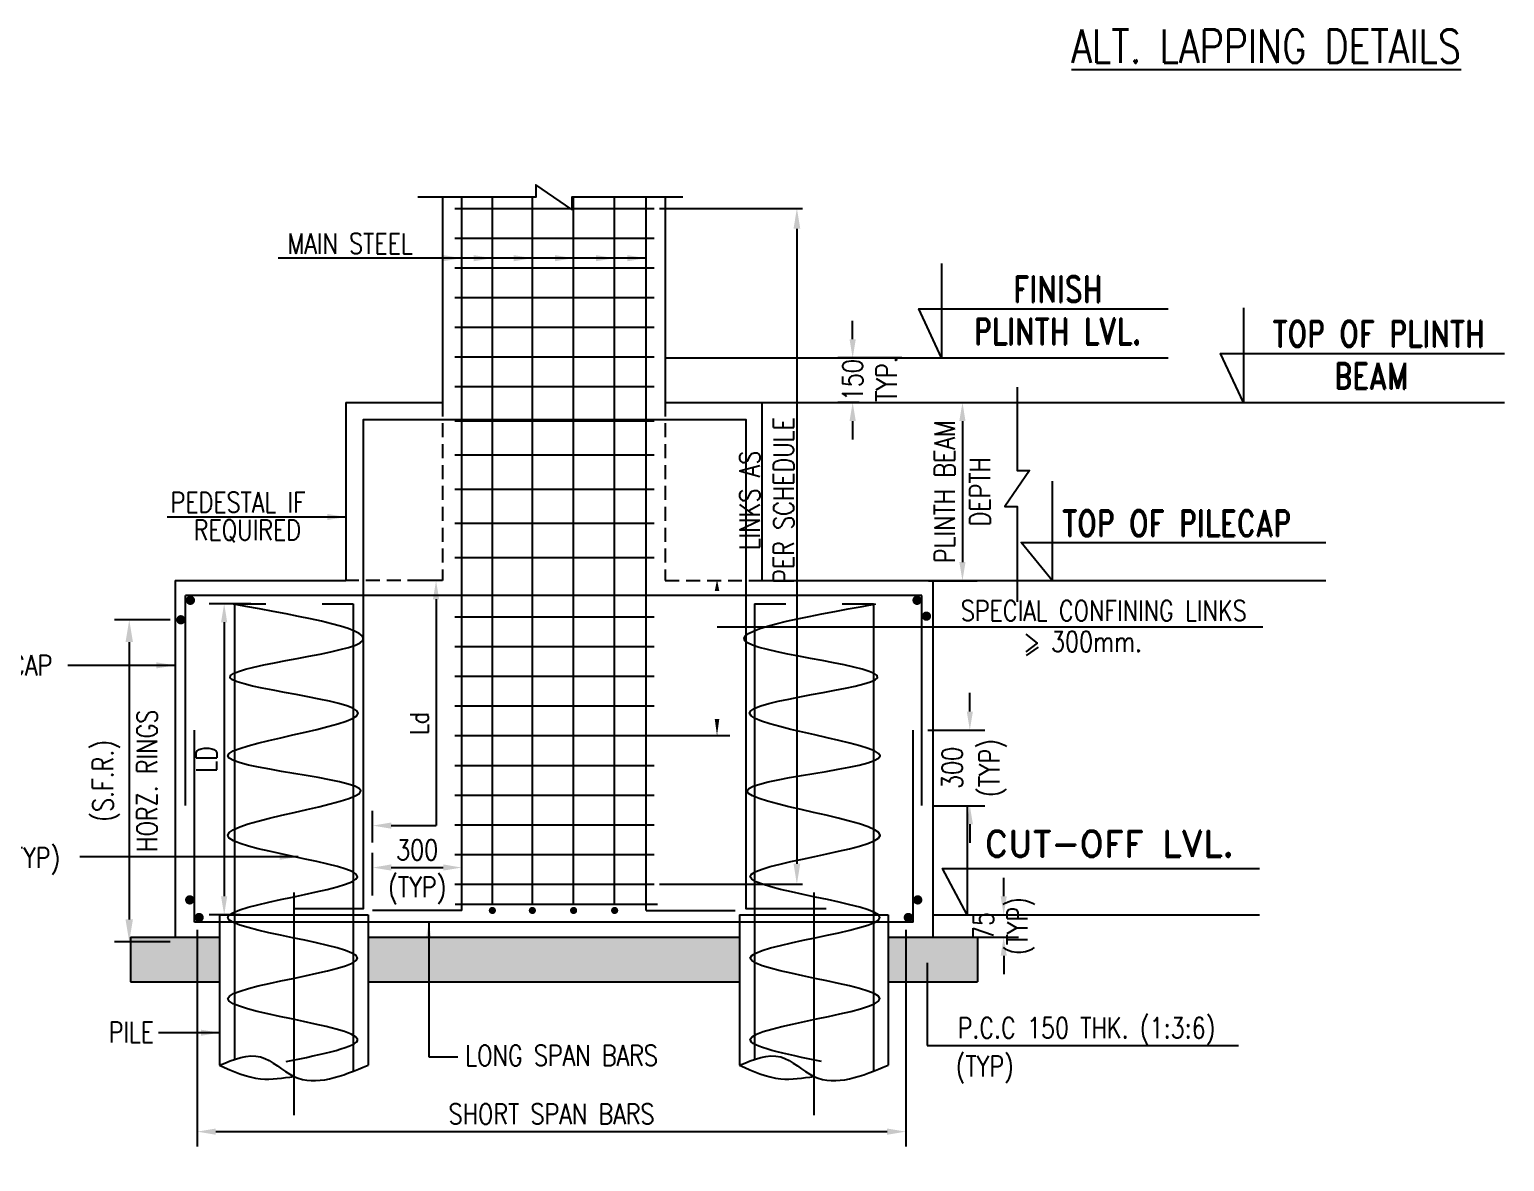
# Model space of a CAD drawing. Extents: x 455722 to 1142355, y -625363 to -272741.
# Drawn here: x 585669 to 605524, y -521742 to -506499 of the extents above; entities that cross this region are included whole.
import ezdxf
from ezdxf.enums import TextEntityAlignment as Align
from ezdxf.lldxf.tags import DXFTag

# ---------------------------------------------------------------- set-up
doc = ezdxf.new("R2010")
doc.units = 0
doc.header["$LTSCALE"] = 500
doc.header["$MEASUREMENT"] = 0
doc.linetypes.add('CENTER2', pattern=[1.125, 0.75, -0.125, 0.125, -0.125])
doc.linetypes.add('HIDDEN2', pattern=[0.1875, 0.125, -0.0625])
doc.layers.get('DEFPOINTS').update_dxf_attribs({"color": 4})
for name, color, linetype in [('CEN', 8, 'CENTER'), ('COL', 1, 'Continuous'), ('DIM', 5, 'Continuous'), ('DIM1', 5, 'Continuous'), ('level', 3, 'Continuous'), ('LEVEL SECTION', 3, 'Continuous'), ('LINK', 2, 'Continuous'), ('P.C.C', 8, 'Continuous'), ('S- PILE', 2, 'HIDDEN'), ('S-CONCRET LINE', 4, 'Continuous'), ('S-DIM-1', 5, 'Continuous'), ('S-R.C.C. PILE', 2, 'HIDDEN'), ('S-R.C.C. PILE CAP', 40, 'Continuous'), ('S-REINFORCEMENT', 6, 'Continuous'), ('S-TEXT-1', 4, 'Continuous'), ('S-TITLE', 6, 'Continuous'), ('TEXT NORMAL', 4, 'Continuous'), ('TXT', 4, 'Continuous'), ('TXT1', 2, 'Continuous')]:
    doc.layers.add(name, color=color, linetype=linetype)
doc.layers.add('FOOTING TEXT', color=1, linetype='Continuous', lineweight=9)
doc.styles.add('ROMAND', font='romand')
doc.styles.add('ROMANS', font='r.shx', dxfattribs={"width": 0.8, "height": 275, "bigfont": 'bigfont.shx'})
doc.styles.add('ROMANS22', font='r.shx', dxfattribs={"width": 0.8})
tags = doc.linetypes.add('CENTER', pattern=[2, 1.25, -0.25, 0.25, -0.25]).pattern_tags.tags
tags[10:11] = [DXFTag(74, 4), DXFTag(75, 0), DXFTag(340, '0'), DXFTag(46, 1.0), DXFTag(50, 0.0), DXFTag(44, 0.0), DXFTag(45, 0.0)]
tags[8:9] = [DXFTag(74, 4), DXFTag(75, 0), DXFTag(340, '0'), DXFTag(46, 1.0), DXFTag(50, 0.0), DXFTag(44, 0.0), DXFTag(45, 0.0)]
tags[6:7] = [DXFTag(74, 4), DXFTag(75, 0), DXFTag(340, '0'), DXFTag(46, 1.0), DXFTag(50, 0.0), DXFTag(44, 0.0), DXFTag(45, 0.0)]
tags[4:5] = [DXFTag(74, 4), DXFTag(75, 0), DXFTag(340, '0'), DXFTag(46, 1.0), DXFTag(50, 0.0), DXFTag(44, 0.0), DXFTag(45, 0.0)]
tags = doc.linetypes.add('HIDDEN', pattern=[0.375, 0.25, -0.125]).pattern_tags.tags
tags[6:7] = [DXFTag(74, 4), DXFTag(75, 0), DXFTag(340, '0'), DXFTag(46, 1.0), DXFTag(50, 0.0), DXFTag(44, 0.0), DXFTag(45, 0.0)]
tags[4:5] = [DXFTag(74, 4), DXFTag(75, 0), DXFTag(340, '0'), DXFTag(46, 1.0), DXFTag(50, 0.0), DXFTag(44, 0.0), DXFTag(45, 0.0)]
doc.dimstyles.new('Copy of INT2TIMES', dxfattribs={"dimtxt": 300, "dimasz": 275, "dimexe": 75, "dimexo": 75, "dimgap": 40, "dimtad": 1, "dimdec": 0, "dimlfac": 0.5, "dimrnd": 5, "dimzin": 0, "dimdsep": 46, "dimtxsty": 'ROMANS', "dimcen": -1, "dimclrd": 5, "dimclre": 5, "dimclrt": 4, "dimadec": 0, "dimazin": 0, "dimtfac": 1, "dimtdec": 0, "dimtix": 1, "dimtofl": 0, "dimtmove": 2, "dimatfit": 3, "dimfxl": 0, "dimtolj": 1, "dimtzin": 0, "dimarcsym": 0})
doc.dimstyles.new('DIM 4-100', dxfattribs={"dimscale": 100, "dimtxt": 2.5, "dimasz": 2.5, "dimexe": 1, "dimexo": 1, "dimgap": 1, "dimtad": 1, "dimdec": 0, "dimlfac": 0.25, "dimzin": 0, "dimdsep": 46, "dimtxsty": 'ROMANS22', "dimcen": 2.5, "dimclrd": 5, "dimclre": 5, "dimclrt": 4, "dimadec": 0, "dimazin": 0, "dimtfac": 1, "dimtdec": 0, "dimtmove": 0, "dimatfit": 3, "dimfxl": 0, "dimtolj": 1, "dimtzin": 0, "dimarcsym": 0})
doc.dimstyles.new('dim100', dxfattribs={"dimtxt": 250, "dimasz": 250, "dimexe": 200, "dimexo": 200, "dimgap": 100, "dimtad": 1, "dimdec": 0, "dimzin": 0, "dimdsep": 46, "dimtxsty": 'ROMANS', "dimcen": 0, "dimclrd": 5, "dimclre": 5, "dimclrt": 4, "dimadec": 0, "dimazin": 0, "dimtfac": 1, "dimtdec": 0, "dimtix": 1, "dimtofl": 0, "dimtmove": 2, "dimatfit": 3, "dimfxl": 0, "dimtolj": 1, "dimtzin": 0, "dimlwd": -1, "dimlwe": -1, "dimarcsym": 0})
doc.dimstyles.new('dim25', dxfattribs={"dimtxt": 250, "dimasz": 250, "dimexe": 200, "dimexo": 200, "dimgap": 100, "dimtad": 1, "dimdec": 0, "dimlfac": 0.25, "dimzin": 0, "dimdsep": 46, "dimtxsty": 'ROMANS', "dimcen": 0, "dimclrd": 5, "dimclre": 5, "dimclrt": 4, "dimadec": 0, "dimazin": 0, "dimtfac": 1, "dimtdec": 0, "dimtix": 1, "dimtofl": 0, "dimtmove": 2, "dimatfit": 3, "dimfxl": 0, "dimtolj": 1, "dimtzin": 0, "dimlwd": -1, "dimlwe": -1, "dimarcsym": 0})
doc.dimstyles.new('dim33.33', dxfattribs={"dimtxt": 250, "dimasz": 250, "dimexe": 200, "dimexo": 200, "dimgap": 100, "dimtad": 1, "dimdec": 0, "dimlfac": 0.333331, "dimzin": 0, "dimdsep": 46, "dimtxsty": 'ROMANS', "dimcen": 0, "dimclrd": 5, "dimclre": 5, "dimclrt": 4, "dimadec": 0, "dimazin": 0, "dimtfac": 1, "dimtdec": 0, "dimtix": 1, "dimtofl": 0, "dimtmove": 2, "dimatfit": 3, "dimfxl": 0, "dimtolj": 1, "dimtzin": 0, "dimlwd": -1, "dimlwe": -1, "dimarcsym": 0})

# ---------------------------------------------------------------- blocks, each defined once
blk = doc.blocks.new('*D408')
at = {"layer": 'DEFPOINTS', "color": 0}
for p in [(596750, -510921), (597612, -510921), (597039, -511521)]:
    blk.add_point(p, dxfattribs=at)
at = {"layer": 'S-DIM-1', "color": 5}
for p, q in [((596750, -510671), (596750, -510421)), ((597412, -510921), (596550, -510921)), ((596839, -511521), (596550, -511521)), ((596750, -511771), (596750, -512021))]:
    blk.add_line(p, q, dxfattribs=at)
for points in [[(596708, -510671), (596792, -510671), (596750, -510921)], [(596792, -511771), (596708, -511771), (596750, -511521)]]:
    blk.add_solid(points, dxfattribs=at)
at = {"layer": 'S-DIM-1', "color": 4, "insert": (596750, -511221), "char_height": 275, "attachment_point": 5, "rotation": 90, "style": 'ROMANS'}
blk.add_mtext('\\A1;150', dxfattribs=at)
blk = doc.blocks.new('*D409')
at = {"layer": 'DEFPOINTS', "color": 0}
for p in [(587927, -518424), (597464, -518424), (597464, -521340)]:
    blk.add_point(p, dxfattribs=at)
at = {"layer": 'S-DIM-1', "color": 5}
for p, q in [((587927, -518624), (587927, -521540)), ((597464, -518624), (597464, -521540)), ((588177, -521340), (597214, -521340))]:
    blk.add_line(p, q, dxfattribs=at)
for points in [[(588177, -521298), (588177, -521382), (587927, -521340)], [(597214, -521382), (597214, -521298), (597464, -521340)]]:
    blk.add_solid(points, dxfattribs=at)
at = {"layer": 'S-DIM-1', "color": 4, "insert": (592696, -521103), "char_height": 275, "attachment_point": 5, "style": 'ROMANS'}
blk.add_mtext('\\A1;SHORT SPAN BARS', dxfattribs=at)
blk = doc.blocks.new('*D410')
at = {"layer": 'DEFPOINTS', "color": 0}
for p in [(588848, -514231), (588290, -518421), (588706, -518421)]:
    blk.add_point(p, dxfattribs=at)
at = {"layer": 'S-DIM-1', "color": 5}
for p, q in [((588648, -514231), (588090, -514231)), ((588290, -514481), (588290, -518171)), ((588506, -518421), (588090, -518421))]:
    blk.add_line(p, q, dxfattribs=at)
for points in [[(588331, -514481), (588248, -514481), (588290, -514231)], [(588248, -518171), (588331, -518171), (588290, -518421)]]:
    blk.add_solid(points, dxfattribs=at)
at = {"layer": 'S-DIM-1', "color": 4, "insert": (588052, -516326), "char_height": 275, "attachment_point": 5, "rotation": 90, "style": 'ROMANS'}
blk.add_mtext('\\A1;LD', dxfattribs=at)
blk = doc.blocks.new('*D411')
at = {"layer": 'DEFPOINTS', "color": 0}
for p in [(597828, -518421), (598783, -518421), (597828, -518721)]:
    blk.add_point(p, dxfattribs=at)
at = {"layer": 'S-DIM-1', "color": 5}
for p, q in [((598783, -518171), (598783, -517921)), ((598028, -518421), (598983, -518421)), ((598028, -518721), (598983, -518721)), ((598783, -518971), (598783, -519221))]:
    blk.add_line(p, q, dxfattribs=at)
for points in [[(598742, -518171), (598825, -518171), (598783, -518421)], [(598825, -518971), (598742, -518971), (598783, -518721)]]:
    blk.add_solid(points, dxfattribs=at)
at = {"layer": 'S-DIM-1', "color": 4, "insert": (598783, -518571), "char_height": 275, "attachment_point": 5, "rotation": 90, "style": 'ROMANS'}
blk.add_mtext('\\A1;75\\P(TYP)', dxfattribs=at)
blk = doc.blocks.new('*D414')
at = {"layer": 'DEFPOINTS', "color": 0}
for p in [(597569, -511521), (597569, -513921), (598228, -513921)]:
    blk.add_point(p, dxfattribs=at)
at = {"layer": 'S-DIM-1', "color": 5}
for p, q in [((597769, -511521), (598428, -511521)), ((598228, -511771), (598228, -513671)), ((597769, -513921), (598428, -513921))]:
    blk.add_line(p, q, dxfattribs=at)
for points in [[(598269, -511771), (598186, -511771), (598228, -511521)], [(598186, -513671), (598269, -513671), (598228, -513921)]]:
    blk.add_solid(points, dxfattribs=at)
at = {"layer": 'S-DIM-1', "color": 4, "char_height": 275, "attachment_point": 5, "rotation": 90, "style": 'ROMANS'}
for s, insert in [('\\A1;PLINTH BEAM ', (597990, -512721)), ('DEPTH', (598465, -512721))]:
    blk.add_mtext(s, dxfattribs=dict(at, insert=insert))
blk = doc.blocks.new('*D574')
at = {"layer": 'DEFPOINTS', "color": 0}
for p in [(591488, -517784), (590288, -518362), (591488, -518362)]:
    blk.add_point(p, dxfattribs=at)
at = {"layer": 'S-DIM-1', "color": 5}
for p, q in [((590288, -518162), (590288, -517584)), ((591488, -518162), (591488, -517584)), ((590538, -517784), (591238, -517784))]:
    blk.add_line(p, q, dxfattribs=at)
for points in [[(590538, -517742), (590538, -517825), (590288, -517784)], [(591238, -517825), (591238, -517742), (591488, -517784)]]:
    blk.add_solid(points, dxfattribs=at)
at = {"layer": 'S-DIM-1', "color": 4, "char_height": 275, "attachment_point": 5, "style": 'ROMANS'}
for s, insert in [('\\A1;300', (590888, -517546)), ('(TYP)', (590888, -518093))]:
    blk.add_mtext(s, dxfattribs=dict(at, insert=insert))
blk = doc.blocks.new('*D394')
at = {"layer": 'DEFPOINTS', "color": 0}
for p in [(594076, -508908), (594076, -518008), (595999, -518008)]:
    blk.add_point(p, dxfattribs=at)
at = {"layer": 'DIM', "color": 5, "lineweight": -2, "ltscale": 2}
for p, q in [((594151, -508908), (596074, -508908)), ((595999, -509183), (595999, -517733)), ((594151, -518008), (596074, -518008))]:
    blk.add_line(p, q, dxfattribs=at)
at = {"layer": 'DIM', "color": 5}
for points in [[(596045, -509183), (595954, -509183), (595999, -508908)], [(595954, -517733), (596045, -517733), (595999, -518008)]]:
    blk.add_solid(points, dxfattribs=at)
at = {"layer": 'DIM', "color": 4, "insert": (595593, -512840), "char_height": 275, "attachment_point": 5, "rotation": 90, "style": 'ROMANS'}
blk.add_mtext('\\A1;LINKS AS \\PPER SCHEDULE', dxfattribs=at)
blk = doc.blocks.new('*D395')
at = {"layer": 'DEFPOINTS', "color": 0}
for p in [(597563, -515933), (598327, -515933), (597628, -516951)]:
    blk.add_point(p, dxfattribs=at)
at = {"layer": 'S-DIM-1', "color": 5}
for p, q in [((598327, -515683), (598327, -515433)), ((597763, -515933), (598527, -515933)), ((597828, -516951), (598527, -516951)), ((598327, -517201), (598327, -517451))]:
    blk.add_line(p, q, dxfattribs=at)
for points in [[(598286, -515683), (598369, -515683), (598327, -515933)], [(598369, -517201), (598286, -517201), (598327, -516951)]]:
    blk.add_solid(points, dxfattribs=at)
at = {"layer": 'S-DIM-1', "color": 4, "char_height": 275, "attachment_point": 5, "rotation": 90, "style": 'ROMANS'}
for s, insert in [('\\A1;300', (598090, -516442)), ('(TYP)', (598637, -516442))]:
    blk.add_mtext(s, dxfattribs=dict(at, insert=insert))
blk = doc.blocks.new('*D396')
at = {"layer": 'DEFPOINTS', "color": 0}
for p in [(587764, -514448), (587012, -518782), (587764, -518782)]:
    blk.add_point(p, dxfattribs=at)
at = {"layer": 'DIM1', "color": 5, "linetype": 'ByBlock'}
for p, q in [((587564, -514448), (586812, -514448)), ((587012, -514748), (587012, -518482)), ((587564, -518782), (586812, -518782))]:
    blk.add_line(p, q, dxfattribs=at)
at = {"layer": 'DIM1', "color": 5}
for points in [[(587062, -514748), (586962, -514748), (587012, -514448)], [(586962, -518482), (587062, -518482), (587012, -518782)]]:
    blk.add_solid(points, dxfattribs=at)
at = {"layer": 'DIM1', "color": 4, "char_height": 275, "attachment_point": 5, "rotation": 90, "style": 'ROMANS'}
for s, insert in [('HORZ. RINGS', (587250, -516615)), ('\\A1;(S.F.R.)', (586703, -516615))]:
    blk.add_mtext(s, dxfattribs=dict(at, insert=insert))

msp = doc.modelspace()

# ---------------------------------------------------------------- hatches: boundary and pattern name
at = {"layer": 'P.C.C', "linetype": 'Continuous'}
h = msp.add_hatch(dxfattribs=at)
h.set_pattern_fill('AR-CONC', color=8, scale=60, style=0)
h.set_pattern_definition([(50, (-934534.54, -688993), (430.35611, -37.65128), [45, -495]), (355, (-934534.54, -688993), (-83.2508, 451.31528), [36, -396]), (100.4514, (-934498.67, -688996.14), (347.10563, 413.66373), [38.24411, -420.68527]), (46.1842, (-934534.54, -688873), (640.34463, -99.3114), [67.5, -742.5]), (96.6356, (-934481.2, -688881.3), (560.79762, 584.47072), [57.36617, -631.0278]), (351.1842, (-934534.54, -688873), (560.79717, 584.47116), [54, -594]), (21, (-934474.54, -688903), (358.14423, -241.571334), [45, -495]), (326, (-934474.54, -688903), (145.9892, 435.09003), [36, -396]), (71.4514, (-934444.7, -688923.13), (504.13358, 193.5183), [38.24411, -420.68527]), (37.5, (-934534.54, -688993), (7.295913, 199.736312), [0, -391.2, 0, -402, 0, -397.5]), (7.5, (-934534.54, -688993), (157.841722, 236.647027), [0, -229.2, 0, -382.2, 0, -151.5]), (327.5, (-934668.34, -688993), (320.293462, -13.532923), [0, -150, 0, -468, 0, -621]), (317.5, (-934728.34, -688993), (349.9117, 60.06299), [0, -195, 0, -310.8, 0, -441])])
h.paths.add_polyline_path([(595228.262, -519320.785), (595228.262, -518720.785), (590228.262, -518720.785), (590228.262, -519320.785)])
h.paths.add_polyline_path([(588228.262, -519320.785), (588228.262, -518720.785), (587628.262, -518720.785), (587028.262, -518720.785), (587028.262, -519320.785)])
h.paths.add_polyline_path([(597228.262, -519320.785), (598428.262, -519320.785), (598428.262, -518720.785), (597828.262, -518720.785), (597228.262, -518720.785)])

# ---------------------------------------------------------------- linework, layer by layer
at = {"layer": 'CEN', "linetype": 'Continuous'}
msp.add_line((594076.07, -516007.623), (595095.07, -516007.623), dxfattribs=at)
at = {"layer": 'COL', "linetype": 'Continuous', "const_width": 48}
for points in [[(591876.037, -518361.785, 1), (591924.037, -518361.785, 1)], [(592414.455, -518361.785, 1), (592462.455, -518361.785, 1)], [(592969.281, -518361.785, 1), (593017.281, -518361.785, 1)], [(593521.893, -518361.785, 1), (593569.893, -518361.785, 1)]]:
    msp.add_lwpolyline(points, format="xyb", close=True, dxfattribs=at)
at = {"layer": 'DIM', "color": 5}
for p, q in [((591129.396, -513920.785), (590942.396, -513920.785)), ((591142.396, -514170.785), (591142.396, -517218.998)), ((590288.262, -517445), (590288.262, -517018.998)), ((590538.262, -517218.998), (591142.396, -517218.998))]:
    msp.add_line(p, q, dxfattribs=at)
at = {"layer": 'DIM'}
msp.add_line((594924.102, -514544.152), (602269.924, -514544.152), dxfattribs=at)
at = {"layer": 'DIM', "color": 8}
msp.add_lwpolyline([(594462.203, -508755.127), (592971.67, -508755.127), (592971.67, -508921.491), (592484.853, -508588.763), (592484.853, -508755.127), (590896.559, -508755.127)], dxfattribs=at)
at = {"layer": 'DIM', "flags": 128}
msp.add_lwpolyline([(594924.102, -515784.345, 61.213, 0, 0), (594924.102, -516007.623, 0, 0, 0), (594924.102, -514895.59, 0, 0, 0), (594924.102, -513907.905, 0, 61.213, 0), (594924.102, -514060.836, 0, 0, 0)], format="xyseb", dxfattribs=at)
at = {"layer": 'DIM', "color": 5}
for points in [[(591100.73, -514170.785), (591184.063, -514170.785), (591142.396, -513920.785)], [(590538.262, -517177.331), (590538.262, -517260.665), (590288.262, -517218.998)]]:
    msp.add_solid(points, dxfattribs=at)
at = {"layer": 'FOOTING TEXT', "ltscale": 120, "const_width": 62.5}
for points in [[(587803.993, -514185.189, -1), (587866.493, -514185.189, -1)], [(597648.161, -514185.189, 1), (597585.661, -514185.189, 1)], [(587675.914, -514447.625, 1), (587738.414, -514447.625, 1)], [(597711.528, -514398.944, 1), (597774.028, -514398.944, 1)], [(587795.131, -518219.304, 1), (587857.631, -518219.304, 1)], [(597594.546, -518219.304, 1), (597657.046, -518219.304, 1)], [(587921.44, -518456.381, 1), (587983.94, -518456.381, 1)], [(597530.695, -518456.381, -1), (597468.195, -518456.381, -1)]]:
    msp.add_lwpolyline(points, format="xyb", close=True, dxfattribs=at)
at = {"layer": 'level', "color": 2}
for points in [[(597946.382, -509647.991), (597946.382, -510920.785), (597639.45, -510261.147), (600994.804, -510261.147)], [(602008.947, -510247.991), (602008.947, -511520.785), (601702.015, -510861.147), (605524.37, -510861.147)], [(599434.365, -512579.852), (599434.365, -513920.785), (599016.758, -513408.158), (603121.468, -513408.158)]]:
    msp.add_lwpolyline(points, dxfattribs=at)
at = {"layer": 'LEVEL SECTION'}
msp.add_lwpolyline([(598292.363, -516970.259), (598292.363, -518420.785), (597958.278, -517795.698), (602225.766, -517795.698)], dxfattribs=at)
at = {"layer": 'LINK'}
for p, q in [((591395.524, -508907.623), (594076.07, -508907.623)), ((591395.524, -509307.623), (594076.07, -509307.623)), ((591395.524, -509707.623), (594076.07, -509707.623)), ((591395.524, -510107.623), (594076.07, -510107.623)), ((591395.524, -510507.623), (594076.07, -510507.623)), ((591395.524, -510907.623), (594076.07, -510907.623)), ((591395.524, -511307.623), (594076.07, -511307.623)), ((591395.524, -511767.623), (594076.07, -511767.623)), ((591395.524, -512227.623), (594076.07, -512227.623)), ((591395.524, -512687.623), (594076.07, -512687.623)), ((591395.524, -513147.623), (594076.07, -513147.623)), ((591395.524, -513607.623), (594076.07, -513607.623)), ((591395.524, -514407.623), (594076.07, -514407.623)), ((591395.524, -514807.623), (594076.07, -514807.623)), ((591395.524, -515207.623), (594076.07, -515207.623)), ((591395.524, -515607.623), (594076.07, -515607.623)), ((591395.524, -516007.623), (594076.07, -516007.623)), ((591395.524, -516407.623), (594076.07, -516407.623)), ((591395.524, -516807.623), (594076.07, -516807.623)), ((591395.524, -517207.623), (594076.07, -517207.623)), ((591395.524, -517607.623), (594076.07, -517607.623)), ((591395.524, -518007.623), (594076.07, -518007.623))]:
    msp.add_line(p, q, dxfattribs=at)
at = {"layer": 'P.C.C', "color": 8, "linetype": 'Continuous'}
for p, q in [((587028.262, -518720.785), (587028.262, -519320.785)), ((587028.262, -518720.785), (587628.262, -518720.785)), ((597828.262, -518720.785), (598428.262, -518720.785)), ((598428.262, -518720.785), (598428.262, -519320.785)), ((587028.262, -519320.785), (588228.262, -519320.785)), ((590228.262, -519320.785), (595228.262, -519320.785)), ((597228.262, -519320.785), (598428.262, -519320.785))]:
    msp.add_line(p, q, dxfattribs=at)
at = {"layer": 'S- PILE', "color": 8, "linetype": 'Continuous'}
for points in [[(589123.813, -520396.162), (590084.646, -520095.567), (588339.555, -519549.283), (590084.642, -519002.875), (588339.557, -518455.98), (590084.752, -517907.215), (588337.328, -517350.665), (590128.069, -516751.229), (588338.128, -516281.012), (590094.237, -515705.495), (588372.251, -515227.5), (590121.84, -514757.664), (588393.355, -514233.73)], [(596332.711, -520396.162), (595371.877, -520095.567), (597116.969, -519549.283), (595371.882, -519002.875), (597116.966, -518455.98), (595371.771, -517907.215), (597119.196, -517350.665), (595328.455, -516751.229), (597118.395, -516281.012), (595362.286, -515705.495), (597084.273, -515227.5), (595334.684, -514757.664), (597063.168, -514233.73)]]:
    msp.add_spline(points, degree=3, dxfattribs=at)
at = {"layer": 'S-CONCRET LINE', "color": 130, "linetype": 'Continuous'}
for p, q in [((591228.262, -508755.127), (591228.262, -511520.785)), ((594228.262, -508755.127), (594228.262, -511520.785)), ((589928.262, -511520.785), (591228.262, -511520.785)), ((589928.262, -511520.785), (589928.262, -513920.785)), ((594228.262, -511520.785), (595528.262, -511520.785)), ((595528.262, -511520.785), (598962.622, -511520.785)), ((595528.262, -511520.785), (595528.262, -513920.785)), ((587628.262, -513920.785), (589928.262, -513920.785)), ((587628.262, -513920.785), (587628.262, -518720.785)), ((595528.262, -513920.785), (598962.622, -513920.785))]:
    msp.add_line(p, q, dxfattribs=at)
at = {"layer": 'S-CONCRET LINE', "color": 4, "linetype": 'Continuous'}
for p, q in [((597828.262, -513920.785), (597828.262, -518720.785)), ((587628.262, -518720.785), (588228.262, -518720.785)), ((590228.262, -518720.785), (595228.262, -518720.785)), ((597228.262, -518720.785), (597828.262, -518720.785))]:
    msp.add_line(p, q, dxfattribs=at)
at = {"layer": 'S-R.C.C. PILE', "color": 8, "linetype": 'CENTER2', "ltscale": 8}
for p, q in [((589228.262, -518118.386), (589228.262, -521175.371)), ((596228.262, -518118.386), (596228.262, -521175.371))]:
    msp.add_line(p, q, dxfattribs=at)
at = {"layer": 'S-R.C.C. PILE', "color": 8, "linetype": 'HIDDEN', "ltscale": 2}
for p, q in [((588228.262, -518420.785), (588228.262, -520445.223)), ((590228.262, -518420.785), (590228.262, -520445.223)), ((595228.262, -518420.785), (595228.262, -520445.223)), ((597228.262, -518420.785), (597228.262, -520445.223))]:
    msp.add_line(p, q, dxfattribs=at)
at = {"layer": 'S-R.C.C. PILE', "color": 8, "linetype": 'HIDDEN', "ltscale": 8}
for p, q in [((588228.262, -518420.785), (590228.262, -518420.785)), ((595228.262, -518420.785), (597228.262, -518420.785))]:
    msp.add_line(p, q, dxfattribs=at)
at = {"layer": 'S-R.C.C. PILE', "color": 8, "linetype": 'HIDDEN', "ltscale": 2}
msp.add_spline([(588228.262, -520445.223), (588781.146, -520334.243), (589228.262, -520596.341), (590228.262, -520445.223)], degree=3, dxfattribs=at)
for points, knots in [([(595228.262, -520445.223), (595419.657, -520366.704), (595786.957, -520216.021), (596345.755, -520812.075), (596877.009, -520591.236), (597228.262, -520445.223)], [0, 0, 0, 0, 563.912213843, 1082.186594709, 2093.54048626, 2093.54048626, 2093.54048626, 2093.54048626]), ([(588228.262, -520445.223), (588409.75, -520527.413), (588730.926, -520672.864), (589078.47, -520619.26), (589228.262, -520596.341)], [0, 0, 0, 0, 145.596522581, 257.659593306, 257.659593306, 257.659593306, 257.659593306]), ([(595228.262, -520445.223), (595409.75, -520527.413), (595730.926, -520672.864), (596078.47, -520619.26), (596228.262, -520596.341)], [0, 0, 0, 0, 145.596522581, 257.659593306, 257.659593306, 257.659593306, 257.659593306])]:
    msp.add_open_spline(points, degree=3, knots=knots, dxfattribs=at)
at = {"layer": 'S-R.C.C. PILE CAP', "color": 8, "linetype": 'HIDDEN2', "ltscale": 3}
for points in [[(591228.262, -511520.785), (591228.262, -513920.785), (589928.262, -513920.785)], [(594228.262, -511520.785), (594228.262, -513920.785), (595528.262, -513920.785)]]:
    msp.add_lwpolyline(points, dxfattribs=at)
at = {"layer": 'S-REINFORCEMENT'}
for p, q in [((591488.262, -518361.785), (591488.262, -508755.127)), ((591900.037, -518276.05), (591900.037, -508755.127)), ((592438.455, -518276.05), (592438.455, -508755.127)), ((592993.281, -518276.05), (592993.281, -508755.127)), ((593545.893, -518276.05), (593545.893, -508755.127)), ((593968.262, -518361.785), (593968.262, -508755.127)), ((597679.848, -514120.785), (587771.345, -514120.785)), ((587771.345, -516950.537), (587771.345, -514120.785)), ((597679.848, -516950.537), (597679.848, -514120.785)), ((587889.994, -518520.785), (587889.994, -515933.401)), ((597563.051, -518520.785), (597563.051, -515933.401)), ((591488.262, -518361.785), (590288.262, -518361.785)), ((591397.924, -518276.05), (594121.056, -518276.05)), ((593968.262, -518361.785), (595168.262, -518361.785)), ((597563.051, -518520.785), (587889.994, -518520.785))]:
    msp.add_line(p, q, dxfattribs=at)
at = {"layer": 'S-REINFORCEMENT', "color": 5, "linetype": 'HIDDEN', "ltscale": 2}
for p, q in [((588428.262, -514231.185), (588428.262, -520368.137)), ((588428.262, -514231.185), (588848.491, -514231.185)), ((589608.033, -514231.185), (590028.262, -514231.185)), ((590028.262, -514231.185), (590028.262, -520526.543)), ((595428.262, -514231.185), (595428.262, -520368.137)), ((595428.262, -514231.185), (595848.491, -514231.185)), ((596608.033, -514231.185), (597028.262, -514231.185)), ((597028.262, -514231.185), (597028.262, -520526.543))]:
    msp.add_line(p, q, dxfattribs=at)
at = {"layer": 'S-REINFORCEMENT'}
msp.add_lwpolyline([(596395.295, -518338.653), (595315.295, -518338.653), (595315.295, -511754.785), (590162.262, -511754.785), (590162.262, -518338.653), (589232.262, -518338.653)], dxfattribs=at)
at = {"layer": 'TEXT NORMAL', "color": 3}
for p, q in [((594228.262, -510920.785), (600994.804, -510920.785)), ((598962.622, -511520.785), (605524.37, -511520.785)), ((598863.565, -513920.785), (603121.468, -513920.785)), ((597828.262, -518420.785), (602225.766, -518420.785))]:
    msp.add_line(p, q, dxfattribs=at)
at = {"layer": 'TEXT NORMAL', "color": 8}
msp.add_lwpolyline([(598962.622, -511314.833), (598962.622, -512437.593), (599128.987, -512437.593), (598796.258, -512924.41), (598962.622, -512924.41), (598962.622, -514206.749)], dxfattribs=at)
at = {"layer": 'TXT', "linetype": 'ByBlock'}
msp.add_line((599090.171, -514930.301), (599249.439, -514817.834), dxfattribs=at)

# ---------------------------------------------------------------- texts
at = {"layer": 'DIM', "color": 4, "insert": (590917.396, -515841.285), "char_height": 250, "attachment_point": 5, "rotation": 90, "style": 'ROMANS'}
msp.add_mtext('\\A1;Ld', dxfattribs=at)
at = {"layer": 'S-TEXT-1', "linetype": 'ByBlock', "style": 'ROMANS', "width": 0.8}
for s, p in [('MAIN STEEL', (589984.519, -509381.601)), ('SPECIAL CONFINING LINKS', (600129.183, -514325.857)), ('> 300mm.', (599845.161, -514740.879))]:
    msp.add_text(s, height=275, dxfattribs=at).set_placement(p, align=Align.MIDDLE)
msp.add_text('TYP.', height=275, rotation=90, dxfattribs=at).set_placement((597205.132, -511205.056), align=Align.MIDDLE)
for s, p in [('PEDESTAL IF', (587567.471, -513003.969)), (' REQUIRED', (587729.126, -513376.148)), ('PILECAP', (584796.771, -515197.318)), ('PILE LINKS (TYP)', (583555.287, -517789.815)), ('P.C.C 150 THK. (1:3:6)', (598163.288, -520080.027)), ('PILE', (586733.353, -520138.169)), ('LONG SPAN BARS', (591534.328, -520451.905)), ('(TYP)', (598135.71, -520596.173))]:
    msp.add_text(s, height=275, dxfattribs=at).set_placement(p)
at = {"layer": 'S-TITLE', "style": 'ROMANS', "width": 0.8}
msp.add_text('%%UALT. LAPPING DETAILS', height=450, dxfattribs=at).set_placement((602316.666, -506724.025), align=Align.MIDDLE)
at = {"layer": 'TXT1', "style": 'ROMAND', "width": 0.8}
for s, p in [('FINISH', (599510.135, -509995.481)), ('PLINTH LVL.', (599510.135, -510563.762)), ('TOP OF PLINTH', (603828.2, -510595.481)), ('BEAM', (603731.2, -511163.762))]:
    msp.add_text(s, height=350, dxfattribs=at).set_placement(p, align=Align.MIDDLE)
msp.add_text('TOP OF PILECAP', height=350, dxfattribs=at).set_placement((599569.306, -513323.772))
at = {"layer": 'TXT1', "insert": (598528.124, -517463.143), "char_height": 350, "attachment_point": 4, "style": 'ROMAND'}
msp.add_mtext('CUT-OFF LVL.', dxfattribs=at)

# ---------------------------------------------------------------- dimensions: what is measured, and where the dimension line sits
at = {"layer": 'DIM', "ltscale": 2}
dim = msp.add_linear_dim(base=(595999.407, -518007.623), p1=(594076.07, -508907.623), p2=(594076.07, -518007.623), angle=90, text='LINKS AS \\XPER SCHEDULE', dimstyle='Copy of INT2TIMES', override={"dimtxt": 275, "dimtxsty": 'ROMANS', "dimtmove": 1}, dxfattribs=at)
dim.commit()
dim.dimension.update_dxf_attribs({"geometry": '*D394', "text_midpoint": (595999.407, -512839.624), "dimtype": 160})
at = {"layer": 'DIM1', "color": 5, "linetype": 'ByBlock'}
dim = msp.add_linear_dim(base=(587012.108, -518781.589), p1=(587764.081, -514447.625), p2=(587764.081, -518781.589), angle=90, text='(S.F.R.)\\XHORZ. RINGS', dimstyle='dim25', override={"dimtxt": 300, "dimasz": 300}, dxfattribs=at)
dim.commit()
dim.dimension.update_dxf_attribs({"geometry": '*D396', "text_midpoint": (587012.108, -516614.607)})
at = {"layer": 'S-DIM-1'}
dim = msp.add_linear_dim(base=(596750.085, -510920.785), p1=(597039.449, -511520.785), p2=(597611.992, -510920.785), angle=90, dimstyle='dim25', dxfattribs=at)
dim.commit()
dim.dimension.update_dxf_attribs({"geometry": '*D408', "text_midpoint": (596750.085, -511220.785), "dimtype": 160})
for base, p1, p2, text, picture, middle in [((598227.534, -513920.785), (597569.172, -511520.785), (597569.172, -513920.785), 'PLINTH BEAM \\XDEPTH', '*D414', (598227.534, -512720.785)), ((588289.712, -518420.785), (588848.491, -514231.185), (588705.915, -518420.785), 'LD', '*D410', (588052.212, -516325.985)), ((598327.29, -515933.401), (597628.262, -516950.537), (597563.051, -515933.401), '300\\X(TYP)', '*D395', (598327.29, -516441.969))]:
    dim = msp.add_linear_dim(base=base, p1=p1, p2=p2, angle=90, text=text, dimstyle='dim25', dxfattribs=at)
    dim.commit()
    dim.dimension.update_dxf_attribs({"geometry": picture, "text_midpoint": middle})
for base, p1, p2, text, dimstyle, picture, middle in [((591488.262, -517783.505), (590288.262, -518361.785), (591488.262, -518361.785), '<>\\X(TYP)', 'dim25', '*D574', (590888.262, -517783.505)), ((597464.207, -521340.028), (587927.105, -518424.223), (597464.207, -518424.223), 'SHORT SPAN BARS', 'dim33.33', '*D409', (592695.656, -521102.528))]:
    dim = msp.add_linear_dim(base=base, p1=p1, p2=p2, text=text, dimstyle=dimstyle, dxfattribs=at)
    dim.commit()
    dim.dimension.update_dxf_attribs({"geometry": picture, "text_midpoint": middle})
dim = msp.add_linear_dim(base=(598783.188, -518420.785), p1=(597828.262, -518720.785), p2=(597828.262, -518420.785), angle=90, text='<>\\X(TYP)', dimstyle='dim25', dxfattribs=at)
dim.commit()
dim.dimension.update_dxf_attribs({"geometry": '*D411', "text_midpoint": (598783.188, -518570.785), "dimtype": 160})

# ---------------------------------------------------------------- leaders
at = {"layer": 'DIM'}
for points, dimstyle in [([(591488.262, -509578.434), (589016.396, -509578.434)], 'dim25'), ([(593545.893, -509578.434), (589196.528, -509578.434)], 'dim25'), ([(591900.037, -509578.434), (589428.172, -509578.434)], 'dim25'), ([(593968.262, -509578.434), (589618.896, -509578.434)], 'dim25'), ([(592438.455, -509578.434), (589966.59, -509578.434)], 'dim25'), ([(592993.281, -509578.434), (590521.416, -509578.434)], 'dim25'), ([(591043.238, -518520.785), (591043.238, -520330.928), (591433.044, -520330.928)], 'dim33.33')]:
    msp.add_leader(points, dimstyle=dimstyle, dxfattribs=at)
at = {"layer": 'DIM1', "linetype": 'Continuous'}
for points in [[(587628.262, -515061.111), (586187.014, -515061.111)], [(597754.684, -519065.809), (597754.684, -520180.136), (601944.011, -520180.136)]]:
    msp.add_leader(points, dimstyle='DIM 4-100', override={"dimtxt": 2.5}, dxfattribs=at)
at = {"layer": 'S-DIM-1'}
for points, dimstyle in [([(589928.262, -513063.882), (587523.086, -513063.882)], 'dim25'), ([(588228.262, -520007.959), (587407.347, -520007.959)], 'dim33.33')]:
    msp.add_leader(points, dimstyle=dimstyle, dxfattribs=at)
msp.add_leader([(589284.701, -517639.7), (586345.487, -517639.7)], dimstyle='dim100', override={"dimtad": 0}, dxfattribs=at)

doc.saveas('drawing.dxf')
